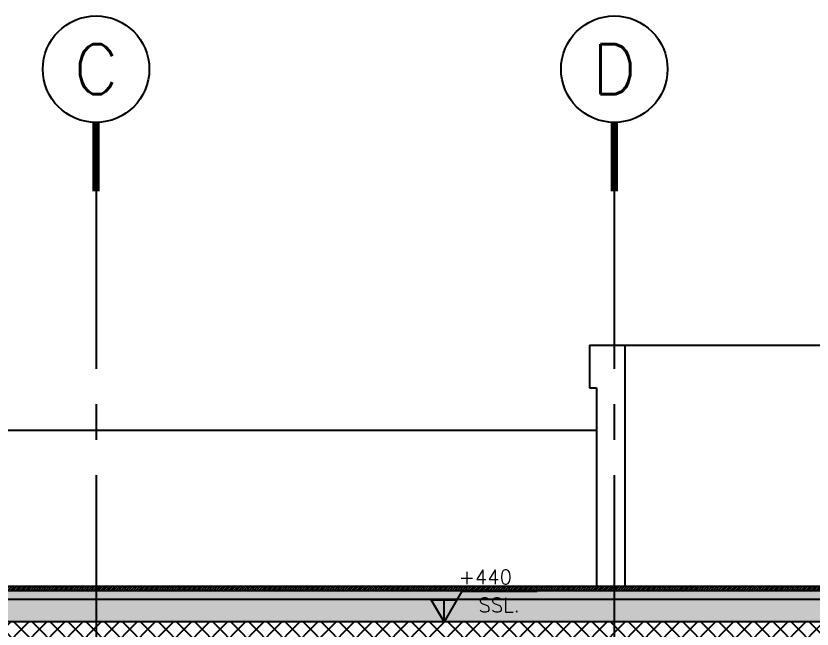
# Model space of a CAD drawing. Header units: centimetres. Extents: x -4632 to 1767, y -935 to 10443.
# Drawn here: x -1619 to -1058, y -313 to 119 of the extents above; entities that cross this region are included whole.
import ezdxf
from ezdxf.enums import TextEntityAlignment as Align

# ---------------------------------------------------------------- set-up
doc = ezdxf.new("R2010")
doc.units = ezdxf.units.CM
doc.header["$LTSCALE"] = 100
doc.header["$MEASUREMENT"] = 0
for name, pattern in [('GRID$0$XREF GRID$0$GRIDS$0$CENTER', [2, 1.25, -0.25, 0.25, -0.25]), ('GRIDS$0$CENTER', [2, 1.25, -0.25, 0.25, -0.25]), ('HIDDEN', [0.375, 0.25, -0.125])]:
    doc.linetypes.add(name, pattern=pattern)
for name, color, linetype in [('FINISHES', 4, 'Continuous'), ('GRID', 11, 'GRIDS$0$CENTER'), ('HATCH', 8, 'Continuous'), ('LEVELS', 2, 'Continuous'), ('SEC-WATER PROFING INS.', 56, 'HIDDEN'), ('WALL-01', 7, 'Continuous'), ('WALL-05', 8, 'Continuous'), ('XREF GRID', 11, 'GRID$0$XREF GRID$0$GRIDS$0$CENTER')]:
    doc.layers.add(name, color=color, linetype=linetype)
doc.styles.add('DIMA', font='romans.shx', dxfattribs={"width": 0.8})
doc.styles.add('GRIDS$0$18', font='romans.shx', dxfattribs={"width": 0.85, "height": 15})

# ---------------------------------------------------------------- blocks, each defined once
blk = doc.blocks.new('LEVEL- ELEV-1')
blk.add_hatch(color=256).paths.add_polyline_path([(0.1599999999998545, 0.2771281292109045), (3.552713678800501e-15, 0.2771281292109027), (0, 5.329070518200751e-15)])
for p, q in [((0.220000000000006, 0.3810511776653591), (0, 0)), ((0.220000000000006, 0.3810511776653591), (1.154719381012352, 0.3810511776653591)), ((0, 0), (-0.1599999999998545, 0.2771281292109045)), ((-0.1599999999998545, 0.2771281292109045), (0.1599999999998545, 0.2771281292109045)), ((0, 0), (3.552713678800501e-15, 0.2771281292109045))]:
    blk.add_line(p, q)
blk = doc.blocks.new('LEVEL- ELEV')
at = {"xscale": 0.8999999999999986, "yscale": 0.8999999999999986, "zscale": 0.8999999999999986}
blk.add_blockref('LEVEL- ELEV-1', (0, 0), dxfattribs=at)
at = {"style": 'DIMA'}
for tag, p in [('+XX.XX', (0.1561219769239912, 0.4208608438903312)), ('FFL.', (0.3833218897106043, 0.1103121334648396))]:
    blk.add_attdef(tag, p, '', height=0.162, dxfattribs=at)

msp = doc.modelspace()

# ---------------------------------------------------------------- hatches: boundary and pattern name
at = {"layer": 'HATCH', "transparency": 33554687}
h = msp.add_hatch(dxfattribs=at)
h.set_pattern_fill('ANSI31', color=8, scale=10.00000000000001, angle=1080)
h.set_pattern_definition([(224.9999999999999, (153.6225360072156, -1137.985310107373), (0.8838834764831814, -0.883883476483189), [])])
h.paths.add_polyline_path([(-649.9999999999884, -281.1484849075036), (-649.9999999999884, -277.9863256797676), (-664.9902008858107, -282.9811876337112), (-1975.028045254067, -282.9740922928208), (-1989.999987024388, -277.9853101073053), (-1990.000012975571, -281.1474606878873), (-1975.512360842246, -285.9748734627078), (-664.5016810012885, -285.9805678964308)])
h = msp.add_hatch(dxfattribs=at)
h.set_pattern_fill('AR-SAND', color=8, scale=3.000000000000003, angle=1080)
h.set_pattern_definition([(217.4999999999997, (153.6225360072156, -1137.985310107373), (0.1889800743287999, -5.780471307039483), [0, -4.559999999999997, 0, -5.099999999999997, 0, -4.874999999999997]), (187.4999999999999, (153.6225360072156, -1137.985310107373), (-5.309330115803223, -8.466438195689207), [0, -2.460000000000001, 0, -4.110000000000003, 0, -1.575000000000001]), (147.4999999999998, (157.3125360072156, -1137.985310107373), (-9.342425585254494, -0.01697716061085479), [0, -1.500000000000001, 0, -5.400000000000005, 0, -7.050000000000007]), (137.4999999999997, (157.3125360072156, -1137.985310107373), (-9.018379813716901, -2.633026694802712), [0, -0.7500000000000008, 0, -3.540000000000004, 0, -4.050000000000004])])
h.paths.add_polyline_path([(-649.9999999999882, -287.8821296299561), (-664.4876391577209, -292.006186170664), (-1977.018187520177, -291.998674938402), (-1990.000012975571, -287.4717795443448), (-1989.999987024388, -307.9853101073022), (-649.9999999999882, -307.9853101073054)])
h.paths.add_polyline_path([(-649.9999999999884, -287.8821296299561), (-649.9999999999884, -281.1484849075036), (-664.5016810012885, -285.9805678964308), (-1975.512360842246, -285.9748734627078), (-1989.999999999979, -281.1474606878842), (-1989.999999999979, -287.4717795443448), (-1977.018187520177, -291.998674938402), (-664.4876391577207, -292.006186170664)])
at = {"layer": 'HATCH'}
h = msp.add_hatch(dxfattribs=at)
h.set_pattern_fill('ANSI37', color=256, scale=72, angle=360)
h.set_pattern_definition([(45, (-5, -65), (-6.363961030678927, 6.36396103067893), []), (134.9999999999999, (-5, -65), (-6.36396103067893, -6.363961030678926), [])])
h.paths.add_polyline_path([(-629.9999999999883, -327.9853100977077), (-629.9999999999883, -307.9853100982738), (-2009.999999999979, -307.985310098241), (-2009.999999999979, -327.9853100976749)])

# ---------------------------------------------------------------- linework, layer by layer
at = {"layer": 'FINISHES', "transparency": 33554687, "elevation": -0.0003873612428461027}
for points in [[(-664.9902008858107, -282.9811876337112), (-1975.028045254067, -282.9740922928208)], [(-664.5016810012885, -285.9805678964308), (-1975.512360842246, -285.9748734627078)]]:
    msp.add_lwpolyline(points, dxfattribs=at)
at = {"layer": 'SEC-WATER PROFING INS.', "color": 2, "ltscale": 0.5, "transparency": 33554687, "const_width": 1.500000000000002, "elevation": -0.0003873483021720149}
msp.add_lwpolyline([(-649.999948097623, -287.8821148554102), (-664.4876391577209, -292.006186170664), (-1977.018187520177, -291.998674938402), (-1990.000051902344, -287.4717704949139)], dxfattribs=at)
at = {"layer": 'WALL-01'}
msp.add_line((-629.9999999999883, -307.9853101073054), (-2009.999999999978, -307.9853101073054), dxfattribs=at)
at = {"layer": 'WALL-05'}
for p, q in [((-1215.000000000453, -112.985310101522, 0.0006187916443532582), (-649.9999999999884, -112.985310101522, 0.0006187916443532582)), ((-1215.000000000453, -112.985310101522, 0.0006187916443532582), (-1215.000000000453, -142.985310101522, 0.0006187916443532582)), ((-1190.000000000453, -112.985310101522, 0.0006187916443532582), (-1190.000000000453, -282.9783441101355)), ((-1215.000000000453, -142.985310101522, 0.0006187916443532582), (-1210.000000000453, -142.985310101522, 0.0006187916443532582)), ((-1210.000000000453, -142.985310101522, 0.0006187916443532582), (-1209.99999999754, -282.9782357874497, -0.0005052611003670627)), ((-1989.99999999629, -172.9853101073033, -1.182979621327379e-05), (-1210.000000000453, -172.9853101073093, -1.182979615504135e-05))]:
    msp.add_line(p, q, dxfattribs=at)
at = {"layer": 'XREF GRID'}
for p, q in [((-1562.500000000025, -4.681862696674557, -0.00416170728823173), (-1562.500000000025, -747.9853101127529, -0.005474742574124418)), ((-1197.500000000026, -4.681862696676376), (-1197.500000000026, -747.9853101127532, -0.001313035285892685))]:
    msp.add_line(p, q, dxfattribs=at)
at = {"layer": 'XREF GRID', "color": 3, "linetype": 'Continuous', "const_width": 5, "elevation": -0.00416170728823173}
msp.add_lwpolyline([(-1562.500000000025, 43.87057340415561), (-1562.500000000025, -4.681862696676376)], dxfattribs=at)
at = {"layer": 'XREF GRID', "color": 3, "linetype": 'Continuous', "const_width": 5}
msp.add_lwpolyline([(-1197.500000000026, 43.87057340415379), (-1197.500000000026, -4.681862696678195)], dxfattribs=at)
at = {"layer": 'XREF GRID', "color": 3, "linetype": 'Continuous'}
for centre in [(-1562.500000000025, 81.3705734041556, -0.00416170728823173), (-1197.500000000026, 81.37057340415379)]:
    msp.add_circle(centre, 37.5, dxfattribs=at)

# ---------------------------------------------------------------- block references
at = {"layer": 'LEVELS', "ltscale": 0.5, "extrusion": (0, 0, -1)}
ref = msp.add_blockref('LEVEL- ELEV', (1317.35194543334, -307.9853101073054), dxfattribs=dict(at, xscale=-63.00479306199217, yscale=63.00479304976856, zscale=63.00479306199122))
ref.add_attrib('FFL.', 'SSL.', (1293.200829097907, -301.0351169713063), dxfattribs={"layer": '0', "extrusion": (0, 0, -1), "height": 10.15, "style": 'DIMA', "text_generation_flag": 2})
ref.add_attrib('+XX.XX', '+440', (1307.032179254093, -281.4690597307158), dxfattribs={"layer": '0', "extrusion": (0, 0, -1), "height": 10.15, "style": 'DIMA', "text_generation_flag": 2})

# ---------------------------------------------------------------- texts
at = {"layer": 'GRID', "color": 4, "linetype": 'Continuous', "style": 'GRIDS$0$18'}
for s, p in [('C', (-1562.500000000025, 81.3705734041556, -0.00416170728823173)), ('D', (-1197.500000000026, 81.37057340415379))]:
    msp.add_text(s, height=35, dxfattribs=at).set_placement(p, align=Align.MIDDLE)

doc.saveas('drawing.dxf')
